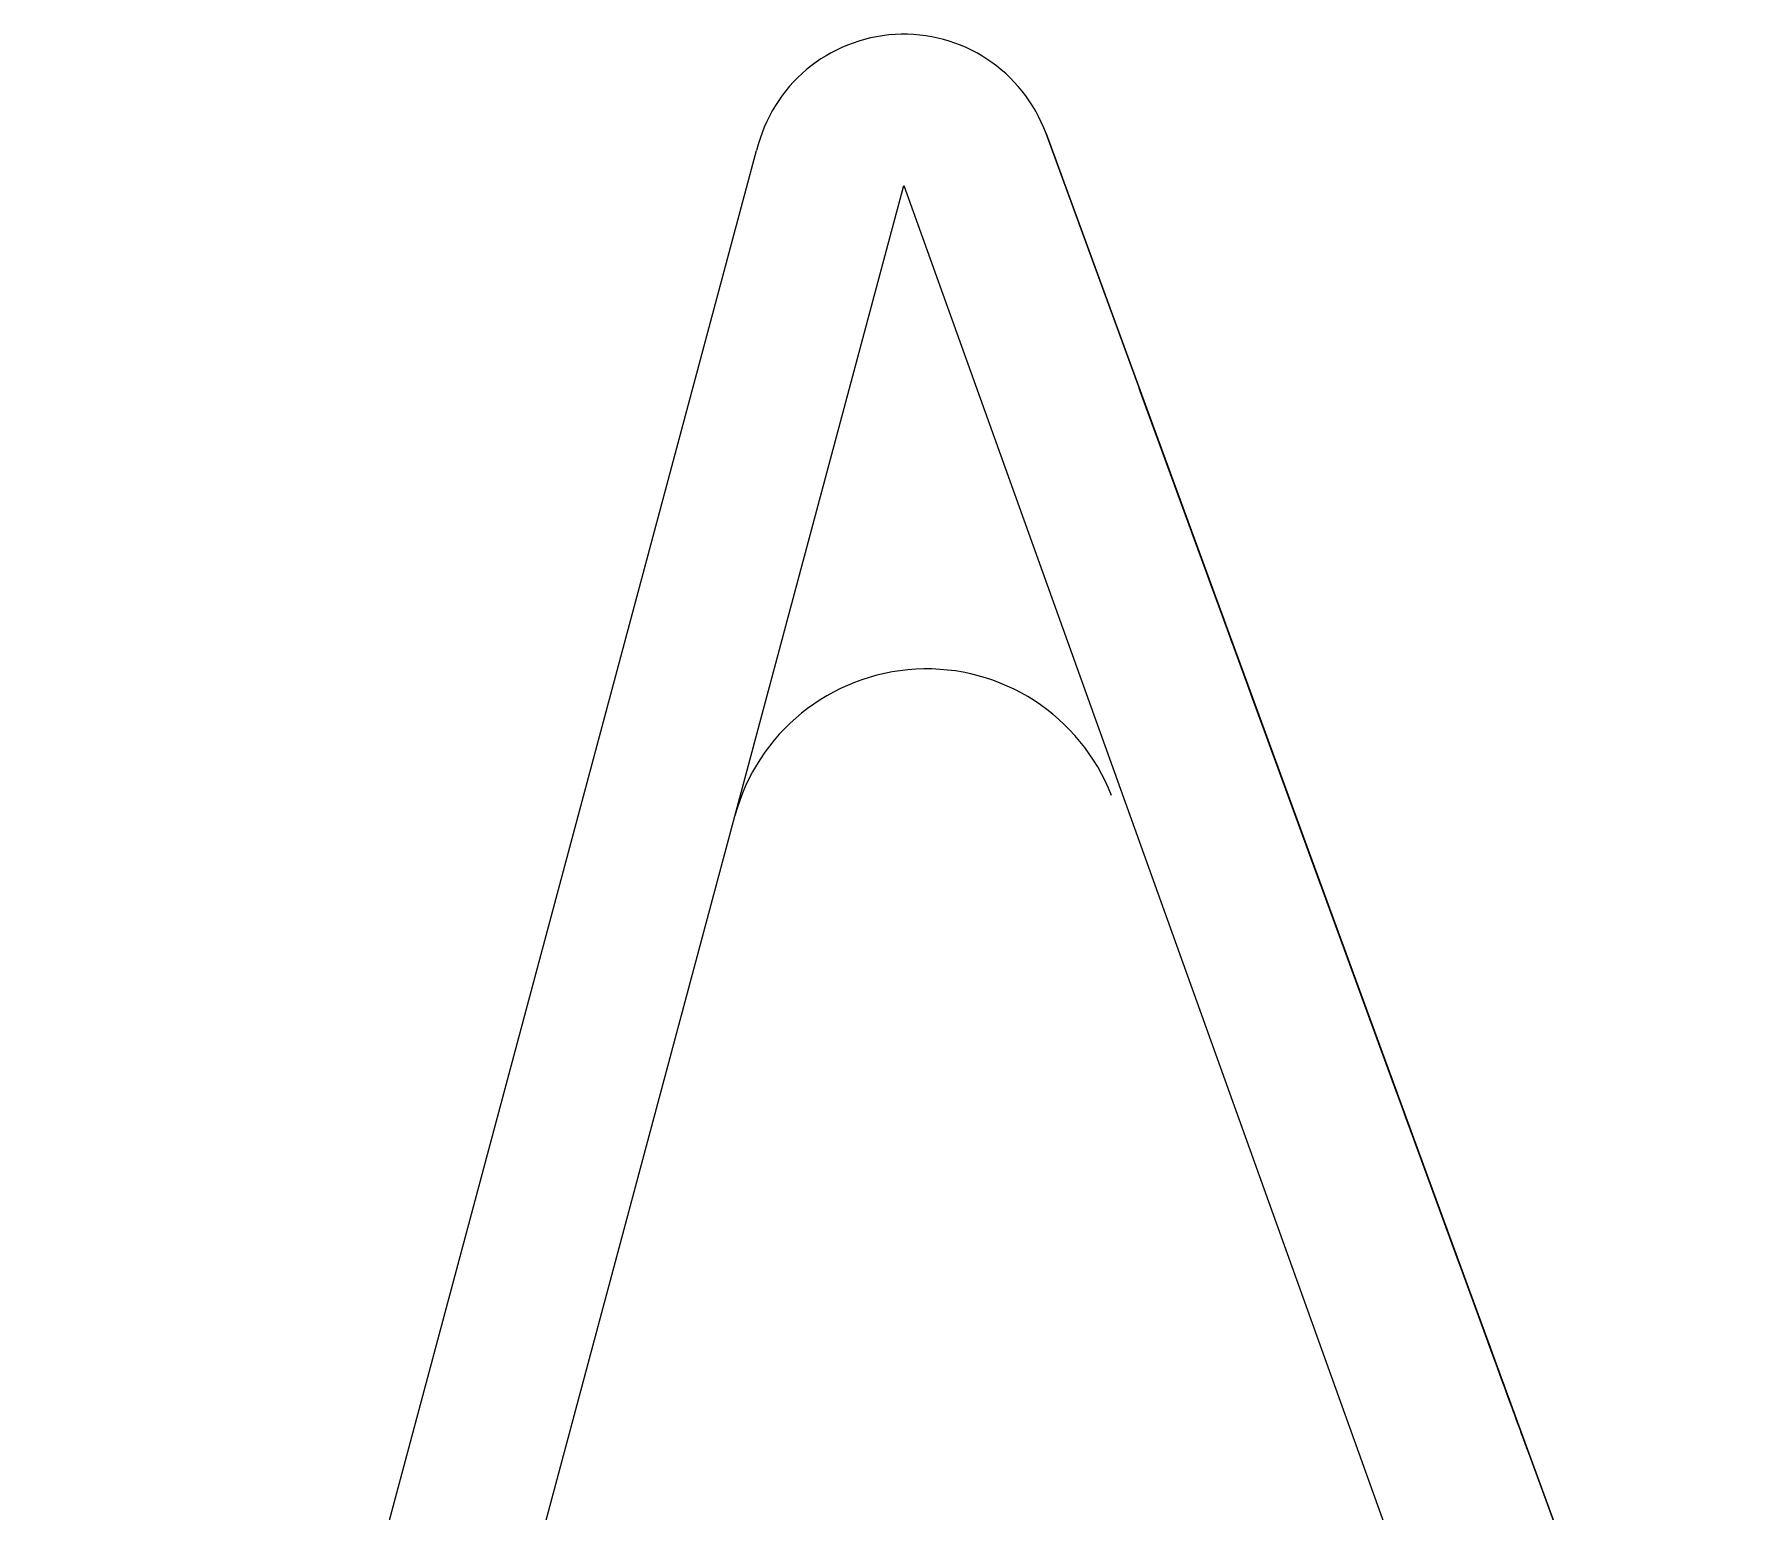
# Model space of a CAD drawing. Header units: centimetres. Extents: x -0.7 to 10.1, y 0 to 13.
# Drawn here: x -0.66 to 6.88, y 6.51 to 13.01 of the extents above; entities that cross this region are included whole.
import ezdxf

# ---------------------------------------------------------------- set-up
doc = ezdxf.new("R2010")
doc.units = ezdxf.units.CM
doc.header["$MEASUREMENT"] = 0
doc.layers.add('Phone Stand V7 v2_Sketch1', color=7, linetype='Continuous')
doc.layers.add('Phone Stand V7 v2_Sketch2', color=7, linetype='Continuous')

msp = doc.modelspace()

# ---------------------------------------------------------------- linework, layer by layer
at = {"layer": 'Phone Stand V7 v2_Sketch1'}
for p, q in [((3.7925, 12.5728), (6.8766, 4.1394)), ((-0.6606, 0.6324), (2.5189, 12.4982)), ((0.0506, 0.7141), (3.1669, 12.344)), ((3.1669, 12.344), (6.4566, 3.1784))]:
    msp.add_line(p, q, dxfattribs=at)
for centre, radius, start, end in [((3.1669, 12.344), 0.6661, 20.08781, 166.61477), ((3.2667, 9.3427), 0.8732, 21.19387, 165)]:
    msp.add_arc(centre, radius, start, end, dxfattribs=at)
at = {"layer": 'Phone Stand V7 v2_Sketch2'}
for p, q in [((3.7925, 12.5728, 8), (6.8766, 4.1394, 8)), ((6.8766, 4.1394), (3.7925, 12.5728)), ((3.7925, 12.5728), (3.7925, 12.5728, 8)), ((4.2083, 11.4357, 5.9826), (4.2152, 11.417, 6.0032)), ((4.2145, 11.4189, 5.9603), (4.2083, 11.4357, 5.9826)), ((4.209, 11.4338, 2.0113), (4.2146, 11.4186, 2.0316)), ((4.2146, 11.4186, 1.9911), (4.209, 11.4338, 2.0113)), ((4.5745, 10.4343, 4.6535), (4.2145, 11.4189, 5.9603)), ((4.2149, 11.4177, 1.9899), (4.2146, 11.4186, 1.9911)), ((4.2146, 11.4186, 2.0316), (4.5747, 10.4339, 3.3466)), ((4.2153, 11.4167, 1.9888), (4.2149, 11.4177, 1.9899)), ((4.2192, 11.406, 5.9919), (4.2157, 11.4154, 5.9816)), ((4.2157, 11.4154, 5.9816), (4.5834, 10.4099, 4.647)), ((4.5835, 10.4097, 3.3529), (4.2161, 11.4143, 2.0114)), ((4.2161, 11.4143, 2.0114), (4.2191, 11.4063, 2.0006)), ((4.2191, 11.4063, 2.0006), (4.2193, 11.4057, 2.0001)), ((4.2231, 11.3951, 5.9806), (4.5923, 10.3856, 4.6406)), ((4.5923, 10.3856, 3.3592), (4.2233, 11.3948, 2.0114)), ((4.2233, 11.3948, 2.0114), (4.2233, 11.3948, 2.0114)), ((4.2261, 11.3869, 3.3632), (4.2258, 11.3879, 3.3649)), ((4.2266, 11.3857, 3.3615), (4.2261, 11.3869, 3.3632)), ((4.2306, 11.3748, 3.3732), (4.2308, 11.3743, 3.3723)), ((4.2308, 11.3743, 3.3723), (4.231, 11.3737, 3.3715)), ((4.2729, 11.2591, 3.2901), (4.2575, 11.3012, 3.2989)), ((4.2586, 11.2982, 3.3149), (4.2663, 11.2772, 3.3104)), ((4.2663, 11.2772, 3.3104), (4.2652, 11.2802, 3.333)), ((4.2707, 11.2652, 3.3353), (4.2729, 11.2591, 3.2901)), ((4.3543, 11.0366, 4.3765), (4.5745, 10.4343, 4.6535)), ((4.5834, 10.4099, 4.647), (4.3564, 11.0307, 4.3615)), ((4.5747, 10.4339, 3.3466), (4.3566, 11.0302, 3.6293)), ((4.3584, 11.0253, 3.6447), (4.5835, 10.4097, 3.3529)), ((4.5923, 10.3856, 4.6406), (4.3586, 11.0248, 4.3466)), ((4.3602, 11.0204, 3.6601), (4.5923, 10.3856, 3.3592)), ((4.3947, 10.9261, 1.563), (4.3876, 10.9455, 1.5764)), ((4.3906, 10.9372, 1.59), (4.3941, 10.9275, 1.5833)), ((4.3913, 10.9353, 6.4229), (4.3984, 10.9159, 6.4362)), ((4.3936, 10.9289, 1.6036), (5.3256, 8.3805, 4.0008)), ((4.3941, 10.9275, 1.5833), (5.334, 8.3575, 4.0008)), ((4.3978, 10.9174, 6.4159), (4.3943, 10.9271, 6.4093)), ((4.401, 10.9088, 1.5793), (4.3947, 10.9261, 1.563)), ((5.3256, 8.3805, 4.0008), (4.3973, 10.9189, 6.3956)), ((5.334, 8.3575, 4.0008), (4.3978, 10.9174, 6.4159)), ((4.3984, 10.9159, 6.4362), (4.4047, 10.8987, 6.4199)), ((5.333, 8.3603, 3.9765), (4.401, 10.9088, 1.5793)), ((4.4047, 10.8987, 6.4199), (5.333, 8.3603, 4.025)), ((4.4505, 10.7733, 6.4748), (4.4379, 10.8079, 6.5054)), ((4.4379, 10.8079, 6.5054), (4.4523, 10.7685, 6.5283)), ((4.4552, 10.7606, 1.4721), (4.4408, 10.8, 1.4951)), ((4.4408, 10.8, 1.4951), (4.4534, 10.7655, 1.5256)), ((4.4478, 10.7809, 6.5026), (4.6733, 10.1643, 5.9586)), ((4.455, 10.7612, 6.514), (4.4478, 10.7809, 6.5026)), ((4.6656, 10.1852, 5.956), (4.4505, 10.7733, 6.4748)), ((4.6761, 10.1564, 2.0418), (4.4506, 10.773, 1.4978)), ((4.4506, 10.773, 1.4978), (4.4579, 10.7533, 1.4864)), ((4.4534, 10.7655, 1.5256), (4.6685, 10.1774, 2.0444)), ((4.4576, 10.7539, 6.4998), (4.6727, 10.1658, 5.981)), ((4.6756, 10.1579, 2.0194), (4.4605, 10.746, 1.5006)), ((4.6738, 10.1628, 5.9362), (4.6656, 10.1852, 5.956)), ((4.6685, 10.1774, 2.0444), (4.6767, 10.1549, 2.0642)), ((4.6727, 10.1658, 5.981), (4.9413, 9.4315, 6.8458)), ((4.6733, 10.1643, 5.9586), (4.9536, 9.3977, 6.8615)), ((4.681, 10.1432, 5.9592), (4.6738, 10.1628, 5.9362)), ((4.9441, 9.4236, 1.1546), (4.6756, 10.1579, 2.0194)), ((4.9565, 9.3898, 1.1389), (4.6761, 10.1564, 2.0418)), ((4.6767, 10.1549, 2.0642), (4.6838, 10.1354, 2.0412)), ((4.9495, 9.4089, 6.8241), (4.681, 10.1432, 5.9592)), ((4.6838, 10.1354, 2.0412), (4.9524, 9.4011, 1.1763)), ((4.702, 10.0858, 5.8683), (4.6931, 10.1101, 5.8898)), ((4.6931, 10.1101, 5.8898), (4.7008, 10.089, 5.9148)), ((4.7037, 10.0812, 2.0856), (4.696, 10.1023, 2.1107)), ((4.696, 10.1023, 2.1107), (4.7049, 10.0779, 2.1321)), ((4.7008, 10.089, 5.9148), (4.9914, 9.2945, 6.8598)), ((4.9973, 9.2781, 6.8549), (4.7011, 10.0882, 5.8915)), ((4.7011, 10.0882, 5.8915), (4.8934, 9.5624, 5.4276)), ((4.8861, 9.5823, 5.4241), (4.702, 10.0858, 5.8683)), ((4.9942, 9.2866, 1.1406), (4.7037, 10.0812, 2.0856)), ((4.8962, 9.5546, 2.5728), (4.704, 10.0804, 2.1089)), ((4.704, 10.0804, 2.1089), (5.0002, 9.2703, 1.1455)), ((4.7049, 10.0779, 2.1321), (4.889, 9.5745, 2.5763)), ((4.7091, 10.0663, 5.8932), (4.8932, 9.5629, 5.4491)), ((4.9997, 9.2718, 6.8382), (4.7091, 10.0663, 5.8932)), ((4.712, 10.0585, 2.1072), (5.0025, 9.2639, 1.1622)), ((4.8961, 9.5551, 2.5513), (4.712, 10.0585, 2.1072)), ((4.8935, 9.5619, 5.4061), (4.8861, 9.5823, 5.4241)), ((4.889, 9.5745, 2.5763), (4.8964, 9.5541, 2.5943)), ((4.8932, 9.5629, 5.4491), (5.3256, 8.3805, 6.5983)), ((4.8934, 9.5624, 5.4276), (5.3356, 8.3531, 6.603)), ((4.9007, 9.5424, 5.4252), (4.8935, 9.5619, 5.4061)), ((5.3285, 8.3726, 1.4021), (4.8961, 9.5551, 2.5513)), ((5.3385, 8.3452, 1.3974), (4.8962, 9.5546, 2.5728)), ((4.8964, 9.5541, 2.5943), (4.9036, 9.5345, 2.5753)), ((5.3331, 8.36, 6.5744), (4.9007, 9.5424, 5.4252)), ((4.9036, 9.5345, 2.5753), (5.336, 8.3521, 1.426)), ((4.9102, 9.5165, 5.366), (4.9196, 9.4907, 5.3912)), ((4.92, 9.4896, 5.3423), (4.9102, 9.5165, 5.366)), ((4.913, 9.5086, 2.6344), (4.9229, 9.4817, 2.6581)), ((4.9225, 9.4828, 2.6092), (4.913, 9.5086, 2.6344)), ((5.3666, 8.2685, 6.5597), (4.9186, 9.4933, 5.3667)), ((4.9186, 9.4933, 5.3667), (5.1108, 8.968, 4.9032)), ((4.9196, 9.4907, 5.3912), (5.36, 8.2866, 6.5641)), ((5.1037, 8.9874, 4.8992), (4.92, 9.4896, 5.3423)), ((5.1136, 8.9602, 3.0972), (4.9215, 9.4855, 2.6338)), ((4.9215, 9.4855, 2.6338), (5.3694, 8.2607, 1.4407)), ((5.3628, 8.2787, 1.4363), (4.9225, 9.4828, 2.6092)), ((4.9229, 9.4817, 2.6581), (5.1066, 8.9795, 3.1012)), ((4.9271, 9.4702, 5.3673), (5.1108, 8.9679, 4.9242)), ((5.3675, 8.266, 6.5401), (4.9271, 9.4702, 5.3673)), ((5.1137, 8.9601, 3.0762), (4.93, 9.4623, 2.6332)), ((4.93, 9.4623, 2.6332), (5.3704, 8.2581, 1.4603)), ((4.9536, 9.3977, 6.8615), (4.9413, 9.4313, 6.862)), ((4.9414, 9.431, 6.8782), (4.966, 9.3639, 6.8771)), ((4.9442, 9.4234, 1.1384), (4.9565, 9.3898, 1.1389)), ((4.9689, 9.356, 1.1233), (4.9443, 9.4232, 1.1222)), ((4.966, 9.3639, 6.8771), (4.9495, 9.4089, 6.8241)), ((4.9524, 9.4011, 1.1763), (4.9689, 9.356, 1.1233)), ((4.9914, 9.2945, 6.8598), (4.995, 9.2845, 6.8717)), ((4.9979, 9.2766, 1.1287), (4.9942, 9.2866, 1.1406)), ((4.995, 9.2845, 6.8717), (5.0005, 9.2695, 6.8705)), ((5.0001, 9.2707, 6.8543), (4.9973, 9.2781, 6.8549)), ((5.0034, 9.2617, 1.1299), (4.9979, 9.2766, 1.1287)), ((5.0002, 9.2703, 1.1455), (5.0029, 9.2628, 1.1461)), ((5.1107, 8.9681, 4.8822), (5.1037, 8.9874, 4.8992)), ((5.1066, 8.9795, 3.1012), (5.1136, 8.9602, 3.1182)), ((5.1178, 8.9487, 4.8991), (5.1107, 8.9681, 4.8822)), ((5.1108, 8.968, 4.9032), (5.6042, 7.6186, 6.0729)), ((5.1108, 8.9679, 4.9242), (5.5958, 7.6417, 6.0738)), ((5.1136, 8.9602, 3.1182), (5.1207, 8.9409, 3.1014)), ((5.6071, 7.6107, 1.9275), (5.1136, 8.9602, 3.0972)), ((5.5987, 7.6338, 1.9266), (5.1137, 8.9601, 3.0762)), ((5.6028, 7.6225, 6.0487), (5.1178, 8.9487, 4.8991)), ((5.1207, 8.9409, 3.1014), (5.6057, 7.6146, 1.9517)), ((5.1645, 8.821, 4.5659), (5.1763, 8.7889, 4.5892)), ((5.1751, 8.7921, 4.5383), (5.1645, 8.821, 4.5659)), ((5.1762, 8.7889, 3.4129), (5.1645, 8.8209, 3.4363)), ((5.1645, 8.8209, 3.4363), (5.1751, 8.792, 3.4638)), ((5.1735, 8.7964, 4.5642), (5.3894, 8.2061, 4.0008)), ((5.7267, 7.2838, 5.6631), (5.1735, 8.7964, 4.5642)), ((5.1735, 8.7963, 3.4379), (5.7275, 7.2816, 2.3325)), ((5.3894, 8.2061, 4.0008), (5.1735, 8.7963, 3.4379)), ((5.3811, 8.2289, 4.0008), (5.1751, 8.7921, 4.5383)), ((5.1751, 8.792, 3.4638), (5.3811, 8.2289, 4.0008)), ((5.7198, 7.3026, 2.3281), (5.1762, 8.7889, 3.4129)), ((5.1763, 8.7889, 4.5892), (5.719, 7.3047, 5.6675)), ((5.3977, 8.1833, 4.0008), (5.1825, 8.7717, 3.4396)), ((5.1825, 8.7717, 4.5624), (5.3977, 8.1833, 4.0008)), ((5.1825, 8.7717, 3.4396), (5.7261, 7.2854, 2.3549)), ((5.7253, 7.2876, 5.6407), (5.1825, 8.7717, 4.5624)), ((5.3356, 8.3531, 6.603), (5.3279, 8.3743, 6.6131)), ((5.3302, 8.3681, 6.6279), (5.3457, 8.3257, 6.6077)), ((5.3308, 8.3664, 1.3873), (5.3385, 8.3452, 1.3974)), ((5.3424, 8.3346, 4.0007), (5.333, 8.3603, 3.9765)), ((5.333, 8.3603, 4.025), (5.3424, 8.3346, 4.0007)), ((5.3485, 8.3178, 1.3927), (5.333, 8.3602, 1.3725)), ((5.3457, 8.3257, 6.6077), (5.3331, 8.36, 6.5744)), ((5.336, 8.3521, 1.426), (5.3485, 8.3178, 1.3927)), ((5.36, 8.2866, 6.5641), (5.3656, 8.271, 6.5792)), ((5.3685, 8.2632, 1.4212), (5.3628, 8.2787, 1.4363)), ((5.3656, 8.271, 6.5792), (5.3725, 8.2523, 6.5691)), ((5.37, 8.2591, 6.5546), (5.3666, 8.2685, 6.5597)), ((5.3754, 8.2444, 1.4313), (5.3685, 8.2632, 1.4212)), ((5.3694, 8.2607, 1.4407), (5.3729, 8.2513, 1.4458)), ((5.6042, 7.6186, 6.0729), (5.5996, 7.6313, 6.0856)), ((5.6025, 7.6234, 1.9148), (5.6071, 7.6107, 1.9275)), ((5.6127, 7.5955, 6.0721), (5.6028, 7.6225, 6.0487)), ((5.6034, 7.6209, 6.0974), (5.6127, 7.5955, 6.0721)), ((5.6057, 7.6146, 1.9517), (5.6156, 7.5876, 1.9283)), ((5.6156, 7.5876, 1.9283), (5.6063, 7.613, 1.903)), ((5.719, 7.3047, 5.6675), (5.7281, 7.28, 5.6854)), ((5.7289, 7.2779, 2.3101), (5.7198, 7.3026, 2.3281)), ((5.7298, 7.2752, 5.6501), (5.7267, 7.2838, 5.6631)), ((5.7275, 7.2816, 2.3325), (5.7306, 7.273, 2.3455)), ((5.7281, 7.28, 5.6854), (5.7344, 7.2627, 5.6594)), ((5.7352, 7.2606, 2.3362), (5.7289, 7.2779, 2.3101))]:
    msp.add_line(p, q, dxfattribs=at)
for points, degree in [([(4.2056, 11.443, 3.5644), (4.201, 11.4557, 3.6482), (4.1984, 11.4628, 3.7429), (4.1984, 11.4628, 3.831)], 3), ([(4.1984, 11.4628, 3.831), (4.1984, 11.4628, 3.8926), (4.1996, 11.4594, 3.9475), (4.2021, 11.4527, 3.9941)], 3), ([(4.2021, 11.4527, 3.9941), (4.2048, 11.4453, 4.046), (4.209, 11.4337, 4.0861), (4.2146, 11.4185, 4.1133)], 3), ([(4.204, 11.4475, 3.831), (4.204, 11.4475, 3.7437), (4.2065, 11.4406, 3.65), (4.2111, 11.428, 3.567)], 3), ([(4.2195, 11.405, 4.1057), (4.206, 11.442, 4.0409), (4.204, 11.4475, 3.9059), (4.204, 11.4475, 3.831)], 3), ([(4.2258, 11.3879, 3.3649), (4.2155, 11.416, 3.4154), (4.2092, 11.4334, 3.5013), (4.2056, 11.443, 3.5644)], 3), ([(4.2095, 11.4323, 3.831), (4.2095, 11.4323, 3.6572), (4.2198, 11.4042, 3.4576), (4.2354, 11.3617, 3.3815)], 3), ([(4.2245, 11.3915, 4.0982), (4.214, 11.42, 4.0491), (4.2095, 11.4323, 3.9457), (4.2095, 11.4323, 3.831)], 3), ([(4.2111, 11.428, 3.567), (4.2146, 11.4186, 3.5052), (4.2207, 11.4017, 3.4214), (4.2306, 11.3748, 3.3732)], 3), ([(4.2146, 11.4185, 4.1133), (4.2194, 11.4055, 4.1433), (4.2296, 11.3776, 4.1747), (4.2458, 11.3332, 4.2092)], 3), ([(4.2152, 11.417, 6.0032), (4.2681, 11.2721, 6.1622), (4.3274, 11.11, 6.3034), (4.3913, 10.9353, 6.4229)], 3), ([(4.3876, 10.9455, 1.5764), (4.3252, 11.1162, 1.6943), (4.2672, 11.2747, 1.8331), (4.2153, 11.4167, 1.9888)], 3), ([(4.3943, 10.9271, 6.4093), (4.3308, 11.1008, 6.2904), (4.2718, 11.262, 6.15), (4.2192, 11.406, 5.9919)], 3), ([(4.2193, 11.4057, 2.0001), (4.2709, 11.2646, 1.8452), (4.3285, 11.107, 1.7073), (4.3906, 10.9372, 1.59)], 3), ([(4.2951, 11.1984, 4.2777), (4.2525, 11.3149, 4.2121), (4.2271, 11.3844, 4.1543), (4.2195, 11.405, 4.1057)], 3), ([(4.3973, 10.9189, 6.3956), (4.3339, 11.0924, 6.2769), (4.2754, 11.2521, 6.1375), (4.2231, 11.3951, 5.9806)], 3), ([(4.2233, 11.3948, 2.0114), (4.2745, 11.2547, 1.8576), (4.3316, 11.0984, 1.7207), (4.3936, 10.9289, 1.6036)], 3), ([(4.3586, 11.0248, 4.3466), (4.2409, 11.3466, 4.2074), (4.2245, 11.3915, 4.0982)], 2), ([(4.2293, 11.3783, 3.3501), (4.2284, 11.3807, 3.354), (4.2276, 11.3829, 3.3578), (4.2266, 11.3857, 3.3615)], 3), ([(4.2386, 11.353, 3.3198), (4.2339, 11.3658, 3.3295), (4.2314, 11.3724, 3.3405), (4.2293, 11.3783, 3.3501)], 3), ([(4.231, 11.3737, 3.3715), (4.2321, 11.3705, 3.3672), (4.2331, 11.368, 3.363), (4.234, 11.3655, 3.3589)], 3), ([(4.234, 11.3655, 3.3589), (4.2386, 11.3529, 3.3382), (4.2428, 11.3415, 3.3239), (4.2586, 11.2982, 3.3149)], 3), ([(4.2354, 11.3617, 3.3815), (4.2417, 11.3444, 3.3578), (4.2411, 11.3459, 3.3414), (4.2597, 11.2953, 3.3308)], 3), ([(4.2575, 11.3012, 3.2989), (4.249, 11.3244, 3.3038), (4.2432, 11.3403, 3.3102), (4.2386, 11.353, 3.3198)], 3), ([(4.2458, 11.3332, 4.2092), (4.258, 11.2998, 4.2353), (4.2737, 11.2568, 4.2631), (4.2925, 11.2056, 4.292)], 3), ([(4.2584, 11.2988, 3.3946), (4.2584, 11.2988, 3.5071), (4.2697, 11.2677, 3.7229), (4.3602, 11.0204, 3.6601)], 3), ([(4.2597, 11.2953, 3.3308), (4.2584, 11.2988, 3.3569), (4.2584, 11.2988, 3.3946)], 2), ([(4.2639, 11.2836, 3.3946), (4.2639, 11.2836, 3.4552), (4.2675, 11.2738, 3.5651), (4.2914, 11.2084, 3.6201)], 3), ([(4.2652, 11.2802, 3.333), (4.2652, 11.2803, 3.3333), (4.2639, 11.2836, 3.3586), (4.2639, 11.2836, 3.3946)], 3), ([(4.2949, 11.199, 3.6074), (4.2728, 11.2593, 3.5566), (4.2695, 11.2684, 3.4523), (4.2695, 11.2684, 3.3946)], 3), ([(4.2695, 11.2684, 3.3946), (4.2695, 11.2684, 3.3599), (4.2707, 11.2652, 3.3355), (4.2707, 11.2652, 3.3353)], 3), ([(4.2914, 11.2084, 3.6201), (4.3071, 11.1656, 3.6561), (4.3296, 11.104, 3.6644), (4.3584, 11.0253, 3.6447)], 3), ([(4.2925, 11.2056, 4.292), (4.3234, 11.121, 4.3396), (4.3519, 11.0431, 4.3736), (4.3543, 11.0366, 4.3765)], 3), ([(4.3566, 11.0302, 3.6293), (4.3298, 11.1034, 3.6474), (4.3091, 11.1602, 3.64), (4.2949, 11.199, 3.6074)], 3), ([(4.3564, 11.0307, 4.3615), (4.3549, 11.0349, 4.3597), (4.3257, 11.1146, 4.3249), (4.2951, 11.1984, 4.2777)], 3), ([(4.4523, 10.7685, 6.5283), (4.5234, 10.574, 6.6412), (4.5992, 10.3669, 6.7283), (4.6775, 10.1528, 6.7872)], 3), ([(4.6789, 10.149, 6.7715), (4.601, 10.3619, 6.713), (4.5257, 10.5678, 6.6263), (4.455, 10.7612, 6.514)], 3), ([(4.6803, 10.1449, 1.2132), (4.6021, 10.359, 1.2721), (4.5263, 10.5662, 1.3592), (4.4552, 10.7606, 1.4721)], 3), ([(4.9257, 9.4739, 6.8462), (4.7562, 9.9376, 6.8462), (4.5967, 10.3737, 6.7207), (4.4576, 10.7539, 6.4998)], 3), ([(4.4579, 10.7533, 1.4864), (4.5286, 10.56, 1.3741), (4.6039, 10.354, 1.2874), (4.6817, 10.1411, 1.2289)], 3), ([(4.4605, 10.746, 1.5006), (4.5996, 10.3658, 1.2797), (4.7591, 9.9297, 1.1542), (4.9286, 9.4661, 1.1542)], 3), ([(4.6775, 10.1528, 6.7872), (4.7581, 9.9323, 6.8478), (4.8417, 9.7039, 6.8786), (4.9257, 9.4739, 6.8786)], 3), ([(4.9257, 9.4739, 6.8624), (4.8421, 9.7026, 6.8624), (4.7591, 9.9297, 6.8318), (4.6789, 10.149, 6.7715)], 3), ([(4.9286, 9.4661, 1.1218), (4.8445, 9.696, 1.1218), (4.761, 9.9244, 1.1526), (4.6803, 10.1449, 1.2132)], 3), ([(4.6817, 10.1411, 1.2289), (4.7619, 9.9218, 1.1686), (4.845, 9.6947, 1.138), (4.9286, 9.4661, 1.138)], 3), ([(4.9413, 9.4313, 6.862), (4.9362, 9.4454, 6.8623), (4.9309, 9.4598, 6.8624), (4.9257, 9.4739, 6.8624)], 3), ([(4.9413, 9.4315, 6.8458), (4.9361, 9.4456, 6.8461), (4.9309, 9.4598, 6.8462), (4.9257, 9.4739, 6.8462)], 3), ([(4.9257, 9.4739, 6.8786), (4.9309, 9.4597, 6.8786), (4.9362, 9.4453, 6.8785), (4.9414, 9.431, 6.8782)], 3), ([(4.9286, 9.4661, 1.138), (4.9338, 9.4519, 1.138), (4.939, 9.4376, 1.1381), (4.9442, 9.4234, 1.1384)], 3), ([(4.9286, 9.4661, 1.1542), (4.9338, 9.4519, 1.1542), (4.939, 9.4378, 1.1544), (4.9441, 9.4236, 1.1546)], 3), ([(4.9443, 9.4232, 1.1222), (4.9391, 9.4374, 1.1219), (4.9338, 9.4519, 1.1218), (4.9286, 9.4661, 1.1218)], 3), ([(5.3256, 8.3805, 6.5983), (5.2248, 8.6561, 6.7298), (5.115, 8.9563, 6.8131), (4.9997, 9.2718, 6.8382)], 3), ([(5.3279, 8.3743, 6.6131), (5.2242, 8.6579, 6.7484), (5.1139, 8.9595, 6.8296), (5.0001, 9.2707, 6.8543)], 3), ([(5.0005, 9.2695, 6.8705), (5.058, 9.1124, 6.858), (5.1153, 8.9556, 6.8308), (5.1709, 8.8037, 6.7895)], 3), ([(5.0025, 9.2639, 1.1622), (5.1179, 8.9485, 1.1873), (5.2277, 8.6482, 1.2706), (5.3285, 8.3726, 1.4021)], 3), ([(5.0029, 9.2628, 1.1461), (5.1167, 8.9517, 1.1708), (5.227, 8.6501, 1.252), (5.3308, 8.3664, 1.3873)], 3), ([(5.1737, 8.7958, 1.2109), (5.1182, 8.9478, 1.1696), (5.0608, 9.1045, 1.1424), (5.0034, 9.2617, 1.1299)], 3), ([(5.1709, 8.8037, 6.7895), (5.2253, 8.6548, 6.7492), (5.2789, 8.5083, 6.6948), (5.3302, 8.3681, 6.6279)], 3), ([(5.333, 8.3602, 1.3725), (5.2818, 8.5004, 1.3056), (5.2282, 8.647, 1.2512), (5.1737, 8.7958, 1.2109)], 3), ([(5.5958, 7.6417, 6.0738), (5.528, 7.827, 6.2591), (5.4512, 8.037, 6.4166), (5.3675, 8.266, 6.5401)], 3), ([(5.5996, 7.6313, 6.0856), (5.531, 7.819, 6.2733), (5.4537, 8.0302, 6.4311), (5.37, 8.2591, 6.5546)], 3), ([(5.3704, 8.2581, 1.4603), (5.4541, 8.0292, 1.5838), (5.5309, 7.8191, 1.7413), (5.5987, 7.6338, 1.9266)], 3), ([(5.3725, 8.2523, 6.5691), (5.4567, 8.022, 6.4449), (5.5344, 7.8096, 6.2862), (5.6034, 7.6209, 6.0974)], 3), ([(5.3729, 8.2513, 1.4458), (5.4566, 8.0223, 1.5693), (5.5338, 7.8111, 1.7271), (5.6025, 7.6234, 1.9148)], 3), ([(5.6063, 7.613, 1.903), (5.5373, 7.8017, 1.7142), (5.4596, 8.0142, 1.5555), (5.3754, 8.2444, 1.4313)], 3), ([(5.9046, 6.7973, 3.9962), (5.9046, 6.7973, 4.6087), (5.8382, 6.9788, 5.1761), (5.7253, 7.2876, 5.6407)], 3), ([(5.7261, 7.2854, 2.3549), (5.8385, 6.9779, 2.8189), (5.9046, 6.7973, 3.3851), (5.9046, 6.7973, 3.9962)], 3), ([(5.8626, 6.9121, 4.8789), (5.8321, 6.9956, 5.1538), (5.7874, 7.1178, 5.4133), (5.7298, 7.2752, 5.6501)], 3), ([(5.7306, 7.273, 2.3455), (5.7879, 7.1163, 2.582), (5.8324, 6.9947, 2.841), (5.8628, 6.9116, 3.1154)], 3), ([(5.7344, 7.2627, 5.6594), (5.7923, 7.1045, 5.4213), (5.8372, 6.9816, 5.1604), (5.8679, 6.8977, 4.8839)], 3), ([(5.8681, 6.8971, 3.1104), (5.8375, 6.9807, 2.8345), (5.7928, 7.103, 2.574), (5.7352, 7.2606, 2.3362)], 3), ([(5.9102, 6.7821, 3.9962), (5.9102, 6.7821, 4.2977), (5.8942, 6.8258, 4.5947), (5.8626, 6.9121, 4.8789)], 3), ([(5.8628, 6.9116, 3.1154), (5.8942, 6.8256, 3.399), (5.9102, 6.7821, 3.6953), (5.9102, 6.7821, 3.9962)], 3), ([(5.8679, 6.8977, 4.8839), (5.8996, 6.8109, 4.598), (5.9157, 6.7668, 4.2994), (5.9157, 6.7668, 3.9962)], 3), ([(5.9157, 6.7668, 3.9962), (5.9157, 6.7668, 3.6936), (5.8997, 6.8107, 3.3956), (5.8681, 6.8971, 3.1104)], 3)]:
    msp.add_open_spline(points, degree=degree, dxfattribs=at)

doc.saveas('drawing.dxf')
